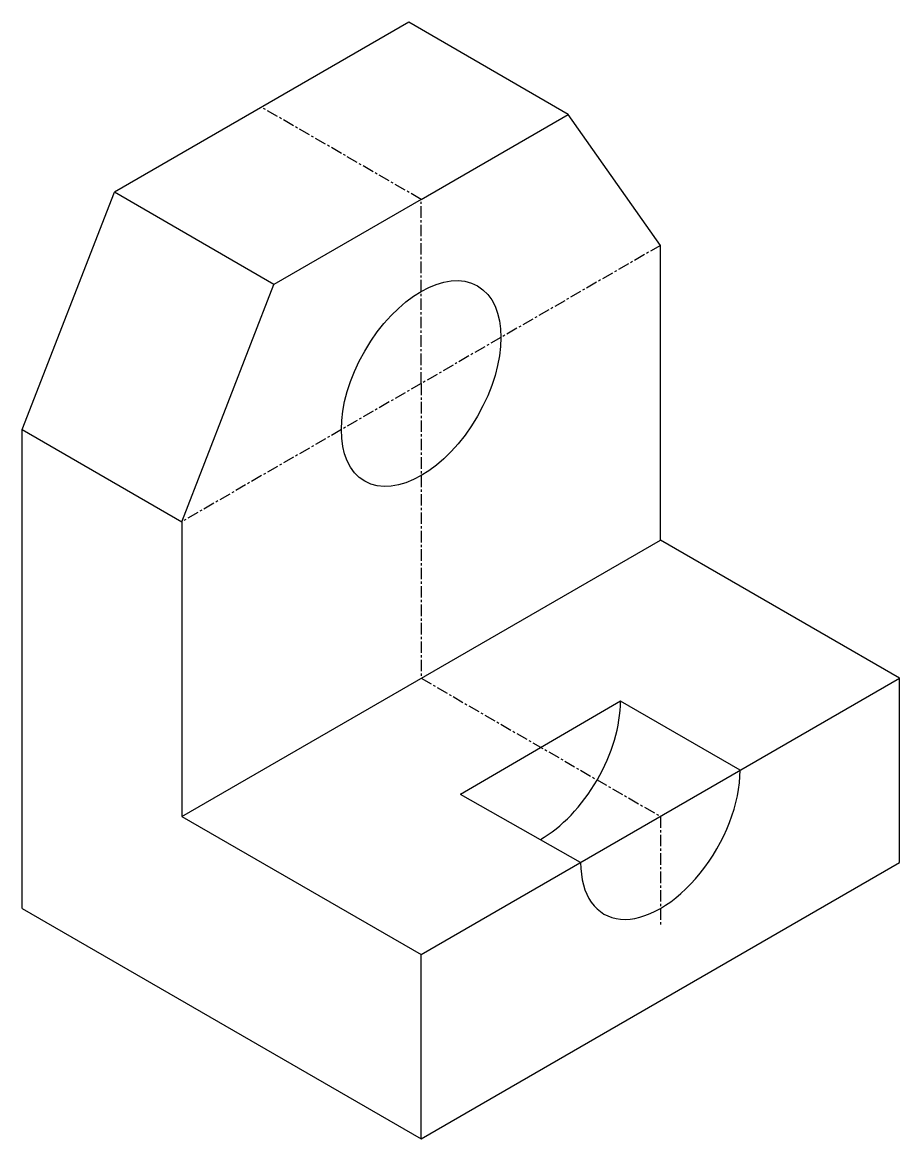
# Model space of a CAD drawing. Header units: inches. Extents: x 0 to 95, y -25 to 96.
import ezdxf

# ---------------------------------------------------------------- set-up
doc = ezdxf.new("R2010")
doc.units = ezdxf.units.IN
doc.header["$MEASUREMENT"] = 0
doc.linetypes.add('CENTER', pattern=[2, 1.25, -0.25, 0.25, -0.25])
doc.layers.add('mid', color=7, linetype='CENTER')

msp = doc.modelspace()

# ---------------------------------------------------------------- linework, layer by layer
for p, q in [((41.96, 96.23), (10, 77.77)), ((59.28, 86.23), (41.96, 96.23)), ((43.3, 77), (59.28, 86.23)), ((69.28, 72), (59.28, 86.23)), ((0, 52), (10, 77.77)), ((27.32, 67.77), (10, 77.77)), ((43.3, 77), (27.32, 67.77)), ((69.28, 40), (69.28, 72)), ((17.32, 42), (27.32, 67.77)), ((0, 0), (0, 52)), ((0, 52), (17.32, 42)), ((17.32, 42), (17.32, 10)), ((17.32, 10), (69.28, 40)), ((95.26, 25), (69.28, 40)), ((43.3, -5), (95.26, 25)), ((95.26, 5), (95.26, 25)), ((64.95, 22.5), (47.56, 12.38)), ((77.94, 15), (64.95, 22.5)), ((60.62, 5), (47.56, 12.38)), ((17.32, 10), (43.3, -5)), ((43.3, -25), (95.26, 5)), ((0, 0), (43.3, -25)), ((43.3, -25), (43.3, -5))]:
    msp.add_line(p, q)
msp.add_ellipse((43.3, 57), major_axis=(-6.12, -10.61), ratio=0.57735)
for centre, start_param, end_param in [((56.29, 17.5), 7.063358, 8.63938), ((69.28, 10), 5.497787, 8.63938), ((56.29, 17.5), 5.497787, 5.513382)]:
    msp.add_ellipse(centre, major_axis=(-6.12, -10.61), ratio=0.57735, start_param=start_param, end_param=end_param)
at = {"layer": 'mid'}
for p, q in [((43.3, 77), (25.98, 87)), ((43.3, 57), (43.3, 77)), ((69.28, 72), (17.32, 42)), ((43.3, 57), (43.3, 25)), ((43.3, 25), (69.28, 10)), ((69.28, 10), (69.28, -2))]:
    msp.add_line(p, q, dxfattribs=at)

doc.saveas('drawing.dxf')
